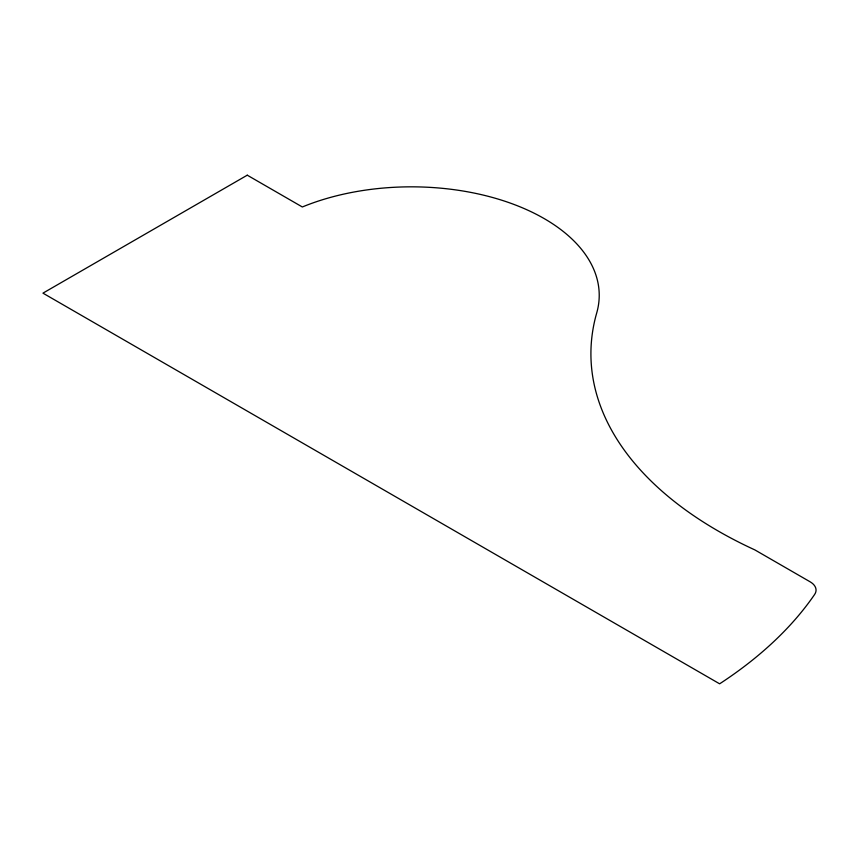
<?xml version="1.0" encoding="UTF-8"?>
<svg xmlns="http://www.w3.org/2000/svg" width="859" height="859" viewBox="0 0 859 859"><rect width="100%" height="100%" fill="white"/><g stroke="black" fill="none" stroke-linecap="round" stroke-linejoin="round"><path stroke-width="1.29" d="M247.263 175.182L42.95 293.144L719.627 683.818A525.203 303.216 0 0 0 814.622 594.46A20.444 11.801 0 0 0 810.069 581.779L754.868 549.91A433.945 250.538 0 0 1 596.726 312.901A187.831 108.449 0 0 0 510.729 203.25A187.831 108.449 0 0 0 302.336 206.976L247.263 175.182"/></g></svg>
